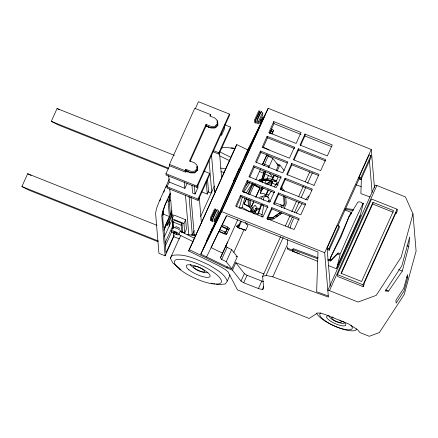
<?xml version="1.0" encoding="UTF-8"?>
<svg xmlns="http://www.w3.org/2000/svg" width="438" height="438" viewBox="0 0 438 438"><rect width="100%" height="100%" fill="white"/><g stroke="black" fill="none" stroke-linecap="round" stroke-linejoin="round"><path stroke-width="0.66" d="M197.182 166.67L197.138 170.163L194.499 172.621L190.82 172.605L185.909 170.645L185.8 169.292L190.705 171.253L194.384 171.269L197.023 168.811L197.073 165.318L194.499 162.837L189.594 160.877L206.041 124.403L210.952 126.363L214.631 126.379L217.264 123.921L217.314 120.428L214.746 117.948L209.835 115.988L210.47 114.586L194.762 108.312L169.457 164.425L169.572 165.778L185.279 172.052L185.909 170.645M197.483 166.555L197.429 170.278L194.62 172.9L190.694 172.89L185.783 170.929M197.56 170.387L197.593 167.907L196.684 167.026M215.469 192.167L214.554 191.286L214.582 189.424M216.126 127.403L216.142 126.292M217.429 121.78L217.379 125.273L214.74 127.732L211.061 127.715L206.156 125.755L206.041 124.403M217.796 126.122L217.839 123.018L216.925 122.136M361.405 178.146L360.879 193.629L370.105 196.99M408.72 246.43L409.705 236.991L401.854 265.751L385.33 291.046L388.561 291.133L402.303 271.056L408.72 246.43L406.875 245.691M287.246 243.665L287.7 239.816M262.701 216.985L261.738 216.443L263.747 205.488L262.258 204.645M254.149 211.713L255.754 208.269L256.931 208.767L255.075 212.895M261.546 187.278L260.413 193.218L264.158 193.574L265.811 195.682M257.057 120.817L257.27 123.324M330.11 260.528L330.958 256.706L340.085 237.276L349.091 216.487L351.26 212.49L344.92 209.961M336.986 267.897L337.665 265.209L360.014 215.638L359.341 218.327M362.834 204.458L363.179 203.095A77.734 3.734 -66.5 0 0 340.824 252.66L340.485 254.024L338.032 252.961L331.024 260.024L330.602 260.955L328.013 260.643M359.762 217.396L363.255 203.522L361.421 202.723M412.974 213.875L401.142 257.237L376.226 295.371L358.043 302.05L329.464 290.64L327.821 290.312L375.224 185.192L376.866 185.52L405.446 196.93L412.974 213.875L416.1 251.084L404.263 294.445L379.346 332.584L369.272 336.285L359.987 332.579L357.479 329.644L348.341 323.786L324.755 314.369L320.298 313.017L317.413 313.071L309.113 318.481L237.445 289.863L228.028 271.828L225.077 269.392L218.217 265.466L188.668 250.963L236.071 145.843L236.821 144.606L247.848 149.966M407.707 277.5L403.989 291.133L396.155 303.123L395.914 300.254L403.748 288.259L407.466 274.626L407.707 277.5L406.683 277.09M261.026 182.066L261.393 180.774M261.76 179.487L264.147 171.099M261.897 179.651L264.284 171.269M262.187 182.619L262.74 180.675M263.107 179.383L265.319 171.614M262.51 182.142L262.877 180.85M263.243 179.553L265.455 171.789M290.049 228.198L291.347 223.665L293.646 218.732M239.236 207.869L242.433 196.908M239.652 208.291L242.083 207.388L244.864 197.861M260.96 204.874L257.555 214.62M250.153 199.903L250.503 204.568L255.77 213.071L258.179 214.434L261.76 204.365M255.573 208.778L255.754 208.269M268.702 189.857L265.789 195.797A4.008 3.663 73.3 0 0 261.491 198.759M270.903 185.86L273.011 181.551L270.602 180.188L261.355 180.5L259.723 181.628M329.819 259.679L330.958 256.706L341.005 237.024L349.091 216.487L357.769 202.257L359.149 201.836L361.219 202.246M192.638 242.772L193.01 241.803M158.069 241.716L28.842 190.119L21.9 186.528L27.676 173.716L157.05 225.367M168.46 168.942L58.238 124.934L51.295 121.342L57.071 108.531L174.395 155.375M195.364 108.575L198.458 101.715L229.386 114.061L229.496 115.413L197.023 187.426L166.101 175.08L165.986 173.727L169.643 165.624M169.396 178.841L159.312 201.206L156.558 208.428L155.578 213.301L158.939 253.35L165.126 255.819L174.121 235.868M159.843 200.954L160.658 199.148M163.79 192.2L164.6 190.404M165.947 187.409L166.758 185.613M203.9 171.094L209.599 173.366L209.714 174.718L198.118 200.44L167.19 188.094L167.081 186.741L169.188 182.066L168.641 175.583M170.262 193.114L165.498 203.675L162.744 210.897L161.764 215.77L165.126 255.819M170.513 193.47L168.898 197.062L170.349 214.401L171.97 210.809M162.722 214.489L163.27 213.268M162.657 215.277L163.199 214.083L162.974 211.412M168.756 201.754L169.566 199.958L169.227 195.961M185.279 172.052L185.164 170.7L185.8 169.292M189.988 161.611L206.156 125.755M187.349 172.068L187.886 170.88M169.38 216.553L163.982 228.521C161.885 217.91 162.416 208.548 167.924 199.213L169.38 216.553L163.199 214.083M171.877 211.943L164.047 229.298L166.029 252.89L174.067 235.069M163.965 230.383L166.741 224.24M166.062 224.524L167.759 225.198L167.628 223.643L172.03 213.881M167.759 225.198L172.435 214.828M169.188 182.066L184.896 188.335L187.042 183.571M172.961 228.225L172.167 218.759L173.853 215.02L185.635 219.723L186.429 229.189L184.743 232.928L182.263 231.937M164.343 236.843L172.446 218.863M173.853 228.176L173.344 222.093L174.187 220.221L182.038 223.358L182.723 231.467L182.159 232.715M165.027 243.024L172.791 225.816M192.813 241.458L179.104 234.73L177.324 234.806L174.351 233.744L171.926 232.162L171.477 230.985L172.95 227.711L174.735 227.634L177.708 228.702L180.127 230.284L180.582 231.456L194.883 238.48M165.285 246.063L171.937 231.313M197.023 187.426L196.908 186.073L229.386 114.061M191.954 185.296L192.605 193.07L195.063 194.05L198.014 187.502L197.795 184.913M220.402 134.641L221.633 135.128L224.584 128.586L224.42 126.642M181.819 232.66L181.195 225.225L182.038 223.358M184.743 232.928L183.944 223.462L185.635 219.723M180.921 269.573L172.818 262.904L170.338 258.289L179.449 238.086L180.993 235.682M198.118 200.44L198.003 199.087L209.599 173.366M213.295 151.871L218.995 154.143L218.88 152.791L230.476 127.075L224.798 124.808M218.995 154.143L230.591 128.427L230.476 127.075M201.65 191.844L207.262 194.083L208.526 191.28L207.459 178.573M194.275 230.684L192.315 235.02L189.074 196.383M200.697 216.432L214.39 186.073M188.668 250.963L236.821 144.606M257.347 120.056L261.256 111.789M206.566 240.708L209.359 234.522M209.917 233.284L210.755 231.428M211.313 230.185L212.151 228.329M233.596 180.763L235.272 177.051M235.83 175.813L239.181 168.384M227.722 241.918L225.882 245.685L227.076 247.377L231.686 249.616L237.265 256.745L231.822 268.806L227.213 266.956L200.807 254.122L216.624 219.049M217.188 217.801L247.366 150.875L260.736 123.521M207.678 239.674L216.898 219.224M217.456 217.982L249.594 146.714L250.75 147.272M215.814 221.984L218.934 215.162L219.52 215.425L216.991 221.037L216.405 220.768L215.814 221.984L216.394 222.247M260.052 123.877L263.178 117.056L263.758 117.318L261.229 122.93L260.637 124.146L260.052 123.877L260.643 122.667L261.229 122.93M200.807 254.122L221.606 211.57L268.166 108.323L371.249 149.478L374.485 188.011M213.443 242.477L211.121 247.618L222.652 253.224L220.44 257.752L221.633 259.438L226.249 261.683L231.822 268.806M219.312 230.678L219.734 229.747L225.679 232.178L227.18 229.118M240.588 195.167L235.644 206.139L262.937 217.034L267.881 206.063L240.588 195.167L240.703 196.52L267.996 207.415M247.224 180.451L242.274 191.428L269.567 202.323L274.517 191.351L247.224 180.451L247.339 181.803L274.631 192.704M253.859 165.739L248.91 176.711L276.203 187.606L281.152 176.634L253.859 165.739L253.974 167.092L281.267 177.987M260.495 151.022L255.546 162L282.839 172.895L287.788 161.923L260.495 151.022L260.61 152.375L287.268 163.018M267.131 136.311L262.181 147.283L289.474 158.178L294.424 147.206L267.131 136.311L267.246 137.663L293.903 148.307M273.766 121.594L268.817 132.572L296.11 143.467L301.059 132.495L273.766 121.594L273.936 123.626L269.452 133.568M219.104 231.149L224.163 233.443L224.798 232.041M236.372 206.922L241.135 196.355M243.101 192.003L247.864 181.436M249.83 177.083L254.314 167.141M256.274 162.788L261.043 152.221M263.003 147.869L267.771 137.302M226.961 228.455L227.59 227.048L222.241 224.623L221.606 226.024L226.961 228.455L228.641 229.879L229.277 228.472L227.59 227.048M224.163 233.443L225.05 233.585L225.679 232.178M218.907 231.554L225.712 234.45L226.468 234.325L227.103 232.923M272.885 131.772L273.515 130.371L271.834 128.947L271.199 130.349L272.885 131.772L271.795 133.995M247.842 193.941L251.834 185.093L253.471 183.965M249.227 206.84L244.092 203.938L246.583 198.414M248.494 194.258L252.753 184.814L253.843 184.064M244.092 203.938L246.709 198.376M220.44 257.752L225.882 245.685M262.647 164.157L266.726 155.107M222.652 253.224L237.774 219.635M255.808 179.695L260.61 168.986M262.51 164.836L266.977 154.932M249.753 194.571L253.728 185.761L255.359 184.633M221.633 259.438L227.076 247.377M263.846 165.843L268.193 156.191L267.3 154.926M237.785 226.999L236.646 226.446L237.15 225.324L239.548 224.716M264.382 165.548L264.946 164.299L268.861 166.013L268.297 167.261M245.417 222.466L247.848 225.575L245.74 230.251L237.735 227.656L240.676 221.141M237.735 227.656L238.579 227.727L241.513 221.212M226.249 261.683L231.686 249.616M268.724 167.48L272.808 158.43L268.193 156.191M251.494 206.577L253.706 201.666M255.923 196.755L259.92 188.126L255.77 197.335M251.62 206.539L253.832 201.628M189.419 249.726L226.791 267.892L227.355 266.649M233.804 252.343L243.9 229.95M246.424 224.349L246.988 223.106M260.451 193.251L262.411 188.898M264.941 183.298L268.587 175.211M272.025 179.761L274.347 175.364L278.125 177.264L276.438 181.009L274.199 181.266M259.263 171.362L272.945 177.625L274.029 175.211M276.208 170.387L278.382 165.559L272.808 158.43M272.053 179.958L274.347 175.364M216.29 284.065L219.52 284.623L225.428 283.906L227.278 281.021L230.038 274.9M280.583 236.613L262.63 276.422L263.671 288.828L262.274 289.562L258.431 288.538L243.67 282.778L241.02 281.119L232.447 270.164L235.819 262.68L264.01 274.002M277.035 171.28L279.849 165.044L276.707 163.779M268.209 201.792L268.751 200.582L270.591 201.447M271.812 207.634L266.862 218.606L294.155 229.501L299.105 218.529L271.812 207.634L271.921 208.981L267.251 219.345M278.448 192.917L273.498 203.889L300.791 214.79L305.74 203.812L278.448 192.917L278.557 194.269L274.161 204.026M285.078 178.206L280.134 189.178L307.427 200.073L312.371 189.101L285.078 178.206L285.193 179.553L280.523 189.917M314.019 185.405L319.006 174.384L291.713 163.489L286.77 174.461L314.062 185.362M298.349 148.772L293.4 159.75L320.693 170.645L325.642 159.673L298.349 148.772L298.464 150.124L294.068 159.881M304.985 134.061L300.035 145.033L327.328 155.928L332.278 144.956L304.985 134.061L305.1 135.413L300.424 145.777M287.153 175.205L291.828 164.841L291.713 163.489M241.02 281.119L244.393 273.64L235.819 262.68M243.67 282.778L247.043 275.294L244.393 273.64M281.41 207.661L282.477 205.307L283.851 205.953L284.996 203.418L284.497 196.755M283.282 205.455L284.076 203.692L283.479 195.698M284.125 208.455L286.255 203.736L285.751 197.04M285.352 226.041L290.12 215.469M291.801 211.735L296.57 201.162M298.535 196.804L303.304 186.232M305.264 181.879L309.754 171.926M258.431 288.538L261.804 281.059L263.725 281.568M262.63 276.422L266.09 275.42L283.2 237.478M287.969 226.906L292.453 216.952M294.418 212.6L299.187 202.022M301.147 197.669L305.916 187.097M307.602 183.363L312.371 172.791M262.274 289.562L263.681 286.441M266.09 275.42L272.786 276.838L287.651 243.873M317.572 261.245L292.88 251.39L292.721 249.529L293.142 248.592L318.108 257.818M292.88 251.39L293.301 250.454L287.41 248.1A77.734 73.715 -4.8 0 1 287.465 246.813M272.786 276.838L328.39 297.106L324.689 252.731L371.249 149.478M327.219 247.831L337.342 225.389L339.111 226.096L339.253 227.782L329.13 250.229L327.361 249.523L327.219 247.831L328.987 248.538L329.13 250.229M359.018 177.319L369.141 154.871L370.909 155.578L371.052 157.269L360.928 179.711L359.16 179.005L359.018 177.319L360.786 178.025L360.928 179.711M337.802 226.063L359.319 178.343M328.987 248.538L339.111 226.096M360.786 178.025L370.909 155.578M330.602 260.955L337.61 253.898L338.032 252.961M337.2 267.426L359.127 218.797M329.464 290.64L376.866 185.52M337.495 274.615L371.572 199.049L397.096 209.238L397.255 211.1L396.198 213.437L396.116 212.419L364.148 283.309L364.23 284.328L363.179 286.666L337.654 276.471L337.495 274.615L363.02 284.804L363.179 286.666M372.973 202.367L341.005 273.257L361.624 281.486L393.587 210.596L372.973 202.367L373.045 203.21L341.355 273.476M363.02 284.804L397.096 209.238M255.058 212.802L256.931 208.767M263.178 117.056L262.581 118.265L263.167 118.534L263.758 117.318M263.118 118.654L268.166 108.323M245.05 156.016L265.045 115.106L223.123 208.066L218.929 216.64L218.343 216.372L218.934 215.162M203.128 248.976L216.262 222.11M213.645 242.055L218.699 231.724M219.586 229.901L221.371 226.254M222.263 224.431L226.419 215.923M206.572 256.925L226.774 215.595L317.988 252.014L316.641 291.735L328.325 295.989M270.186 133.639L271.418 131.011M271.883 133.705L273.515 130.371M225.05 233.585L227.141 229.293L221.409 226.43M226.468 234.325L229.277 228.472M262.614 164.414L263.402 162.794M268.056 197.648L267.514 196.771L271.193 191.269M274.292 187.026L276.564 183.56L278.015 184.376M255.119 121.78L254.67 122.377L254.604 119.837L258.803 110.809M210.881 219.887L210.432 220.484L210.366 217.943L214.56 208.915M267.963 190.13L265.16 195.983L265.789 195.797L267.514 196.771M270.492 185.537L272.387 181.737L273.011 181.551M296.274 212.956L301.996 203.845M249.978 182.619L243.747 192.397L246.348 192.78L252.502 183.111M170.338 258.289L172.189 255.403C185.099 253.175 197.527 259.761 208.942 264.952C215.71 269.31 224.086 273.088 227.278 281.021M268.155 167.009L268.861 166.013M349.091 216.487L351.024 213.832M251.423 209.736L249.824 211.762L242.083 207.388M252.616 208.22L255.015 205.187L257.495 208.351L259.991 208.587M305.795 199.416L308.752 195.967M246.09 185.252L248.855 182.394M261.097 188.001L262.165 187.185M265.888 184.349L270.673 180.697M271.735 179.887L272.797 179.076M260.594 189.123L262.718 187.497M266.977 184.256L271.231 181.009M260.676 190.492L263.862 188.061M268.116 184.82L272.365 181.578M258.376 180.582L260.008 179.449M258.748 180.68L260.928 179.175L270.832 178.846L278.125 182.964M253.898 185.285L254.987 184.535M280.106 212.507L272.474 217.768L268.516 217.9M281.021 212.227L273.394 217.494L268.111 217.67M273.996 218.338L272.907 219.093L268.28 219.246M276.175 216.837L278.354 215.332M279.991 214.204L281.081 213.448M281.995 213.175L273.821 218.814L267.218 219.038M252.95 184.299L259.92 188.126M275.94 183.746L276.564 183.56M253.837 210.93L255.069 210.558M256.301 210.185L260.008 209.074M283.227 206.139L283.851 205.953M236.646 226.446L239.044 225.838M259.991 110.699L255.414 120.455L255.644 123.22M259.783 111.203L255.874 119.47L255.595 122.093M257.117 123.812C255.288 121.868 261.929 108.027 261.552 112.336M215.753 208.806L211.171 218.562L211.406 221.327M215.545 209.309L211.636 217.576L211.357 220.199M217.018 209.895L212.819 218.923L213.027 221.425M212.879 221.913C211.05 219.975 217.691 206.134 217.314 210.443M221.261 147.956L226.512 147.321L234.921 148.772M171.477 230.985L173.256 230.908L176.229 231.976L178.655 233.558L179.104 234.73L179.564 232.37L180.166 231.423L180.582 231.456M176.098 234.303L176.985 234.264L176.76 233.673L175.55 232.885L173.174 232.392L174.609 233.766M262.652 179.361L268.593 179.164M260.44 180.774L269.682 180.467L272.474 182.044M250.158 211.187L252.6 211.297M345.379 208.499L353.8 209.517M344.958 209.435L353.378 210.454M327.788 259.63L331.024 260.024M220.637 168.082L225.811 168.975M187.207 234.483L195.616 235.934M211.111 283.172L212.403 283.397M213.7 283.616L214.992 283.84M274.341 202.668L282.477 205.307M280.408 205.077L282.181 205.652M238.579 227.727L245.74 230.251M355.979 184.765L361.093 186.626M299.324 253.624L287.771 249.414L287.667 248.226M292.721 249.529L317.681 258.754M247.043 275.294L261.804 281.059M273.936 123.626L300.988 134.428M304.766 135.933L331.818 146.735M298.464 150.124L325.757 161.025M206.03 126.034L210.935 127.995L214.861 128.011L217.675 125.388L217.724 121.665L216.81 120.784M291.828 164.841L318.486 175.485M372.541 203.988L393.089 212.195M213.18 150.519L218.88 152.791M285.193 179.553L311.851 190.196M278.557 194.269L305.215 204.913M169.457 164.425L185.164 170.7M271.921 208.981L299.214 219.881M51.295 121.342L168.619 168.187M165.986 173.727L196.908 186.073M208.061 191.844L211.204 193.098M398.52 269.545L402.303 271.056M167.081 186.741L198.003 199.087M221.606 211.57L324.689 252.731M169.566 199.958L170.804 200.456M328.336 265.543L336.565 268.828L340.063 254.96L337.61 253.898M385.489 289.907L388.561 291.133M172.167 218.759L183.944 223.462M173.344 222.093L181.195 225.225M166.451 223.172L167.628 223.643M179.465 238.918L173.771 236.646L173.432 232.605M21.9 186.528L158.249 240.966M277.232 165.099L278.382 165.559M236.109 256.279L237.265 256.745M226.791 267.892L232.447 270.164M251.045 210.82L252.266 211.346M260.807 119.037L262.023 119.59M260.26 120.253L261.47 120.806L261.207 121.342L260.112 120.844M216.569 217.144L217.779 217.691M216.016 218.359L217.232 218.912L216.969 219.449L215.874 218.951M263.145 147.026L269.211 149.977M219.443 151.729L230.771 157.291M219.756 155.884L229.89 160.856M272.66 179.104L276.438 181.009M57.071 108.531L59.387 109.73M27.676 173.716L31.147 175.512M276.383 184.25L278.059 185.197M272.474 183.007L275.836 184.902M254.089 184.94L259.794 188.165M266.496 193.859L268.483 194.981M244.218 203.9L249.923 207.125M258.913 213.087L262.269 214.987M270.711 130.623L271.385 131.192M216.898 124.841L217.752 125.668M279.849 165.044L284.207 170.617M269.359 173.043L272.945 177.625M281.568 186.763L284.393 191.318M281.087 188.324L282.488 190.59M254.943 214.078L249.299 204.968L248.894 199.613M253.673 213.782L248.379 205.241L247.93 199.219M179.514 228.652L179.29 228.067L176.591 226.742L175.704 226.78L175.928 227.366M177.198 233.793L176.968 233.208L174.275 231.883L173.382 231.921L173.607 232.507M369.442 160.708L372.108 192.479M351.26 212.49L351.375 213.843M327.181 249.616L330.247 286.113M294.424 147.206L294.539 148.559M221.414 132.539L221.633 135.128M219.493 152.506L221.699 178.781M210.47 114.586L210.585 115.939M211.444 154.231L214.554 191.286M208.368 126.237L208.477 127.535M209.101 160.817L211.773 192.671M206.194 181.381L207.262 194.083M199.252 197.396L201.403 222.997M194.357 185.63L195.063 194.05M191.028 197.1L194.253 235.502M186.916 170.721L187.026 172.03M184.349 181.858L184.896 188.335M185.46 195.074L188.8 234.828M169.752 188.805L172.358 219.799M172.468 221.146L173.092 228.559M169.282 221.633L169.681 226.342M259.477 197.795A4.008 3.663 73.3 0 1 262.318 196.547M263.561 200.221A3.099 2.831 73.3 0 1 266.764 196.339A3.099 2.831 73.3 0 1 268.423 201.442M356.669 328.905A22.02 6.181 24.3 0 1 337.402 327.29A22.02 6.181 24.3 0 1 316.51 313.088M350.898 325.089A17.744 4.982 24.3 0 1 336.493 326.83A17.744 4.982 24.3 0 1 320.786 313.066M342.795 321.224A10.474 2.94 24.3 0 1 343.189 325.905A10.474 2.94 24.3 0 1 329.584 320.474A10.474 2.94 24.3 0 1 329.19 315.793M344.525 322.412A8.338 2.338 24.3 0 1 337.085 321.99A8.338 2.338 24.3 0 1 329.206 316.296M339.915 320.101A5.24 1.473 24.3 0 1 340.112 322.445A5.24 1.473 24.3 0 1 333.307 319.724A5.24 1.473 24.3 0 1 333.11 317.386M332.053 317.43A5.24 1.473 24.3 0 1 332.365 316.942M341.673 321.273A5.24 1.473 24.3 0 1 341.361 321.76M231.007 147.847A25.656 7.2 24.3 0 1 234.494 148.263M221.048 171.8A26.723 7.501 24.3 0 1 224.316 172.337M190.99 234.494A26.723 7.501 24.3 0 1 195.978 235.184M207.951 272.666A10.26 2.88 24.3 0 1 199.925 271.029M199.317 270.777A10.26 2.88 24.3 0 1 196.87 269.644M196.295 269.343A10.26 2.88 24.3 0 1 190.344 264.475M199.449 267.361A6.198 1.741 24.3 0 1 204.245 271.998A6.198 1.741 24.3 0 1 195.019 268.773A6.198 1.741 24.3 0 1 196.733 266.413M197.248 266.556A6.198 1.741 24.3 0 1 198.896 267.131M214.291 219.509L214.357 222.05L218.557 213.027L218.491 210.486L214.291 219.509M258.529 121.403L258.595 123.949L262.795 114.92L262.729 112.38L258.529 121.403M188.882 269.775A13.041 3.663 24.3 0 0 209.375 277.051A13.041 3.663 24.3 0 0 196.268 266.348A13.041 3.663 24.3 0 0 188.882 269.775M179.602 269.184A25.656 7.2 24.3 0 0 219.909 283.506A25.656 7.2 24.3 0 0 194.133 262.444A25.656 7.2 24.3 0 0 179.602 269.184"/></g></svg>
